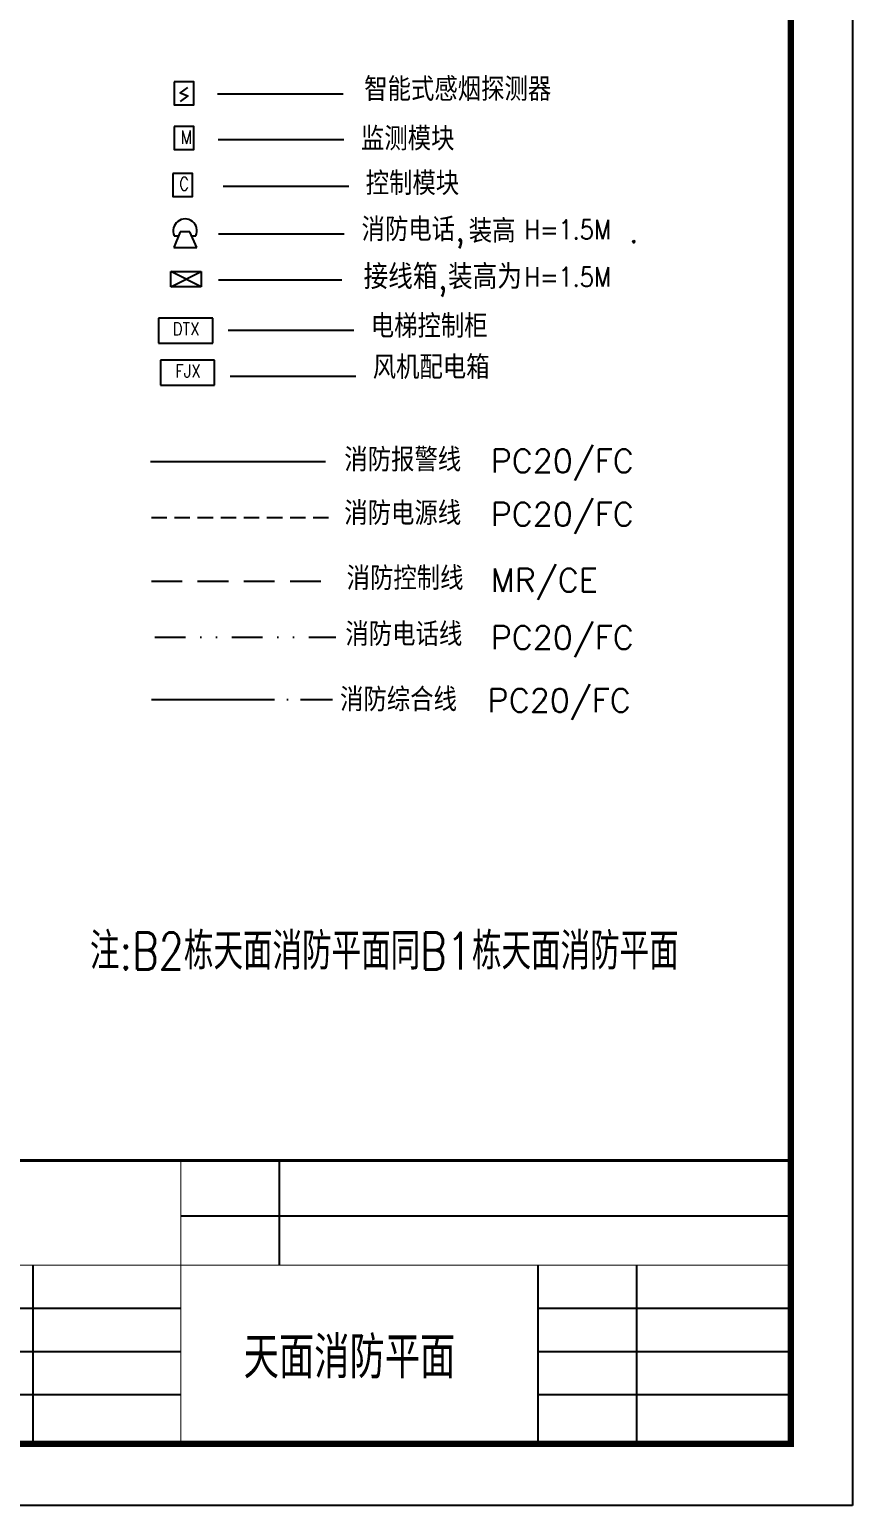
# Model space of a CAD drawing. Extents: x -40206 to 90585, y -55800 to -13493.
# Drawn here: x 77228 to 90585, y -55493 to -31534 of the extents above; entities that cross this region are included whole.
import ezdxf
from ezdxf.enums import TextEntityAlignment as Align

# ---------------------------------------------------------------- set-up
doc = ezdxf.new("R2010")
doc.units = 0
doc.header["$LTSCALE"] = 1000
doc.header["$MEASUREMENT"] = 0
for name, pattern in [('DASHED', [0.75, 0.5, -0.25]), ('DASHED2', [0.375, 0.25, -0.125]), ('DIVIDE', [1.25, 0.5, -0.25, 0, -0.25, 0, -0.25]), ('DOTE', [2.42, 2, -0.2, 0.02, -0.2])]:
    doc.linetypes.add(name, pattern=pattern)
doc.layers.get('0').update_dxf_attribs({"linetype": 'CONTINUOUS'})
for name, color, linetype in [('DJ1', 4, 'CONTINUOUS'), ('FRAME', 7, 'CONTINUOUS'), ('TK', 7, 'CONTINUOUS'), ('文字', 90, 'CONTINUOUS')]:
    doc.layers.add(name, color=color, linetype=linetype)
doc.styles.add('_HZTXT', font='txt.shx', dxfattribs={"width": 0.8, "bigfont": 'hztxt.shx'})
doc.styles.add('HTS', font='txt.shx', dxfattribs={"bigfont": 'HZTXT.SHX'})
doc.styles.add('HZ0', font='txt', dxfattribs={"width": 0.85, "bigfont": 'hztxt'})
doc.styles.add('SMOOTHER', font='SIMPLEX', dxfattribs={"width": 0.75, "bigfont": 'CHINA.SHX'})
doc.styles.add('文字说明', font='SimSun.ttf')

# ---------------------------------------------------------------- blocks, each defined once
blk = doc.blocks.new('A$C2A982137')
at = {"layer": 'DJ1', "color": 4, "style": 'HZ0'}
blk.add_text('接线箱,装高为         ', height=400, dxfattribs=at).set_placement((-19, 50))

msp = doc.modelspace()

# ---------------------------------------------------------------- linework, layer by layer
at = {"layer": 'DJ1', "color": 4}
for p, q in [((80279.1, -32579.1), (82318.4, -32579.1)), ((80291.1, -33321.2), (82330.4, -33321.2)), ((80370.7, -34076.5), (82410, -34076.5)), ((80294.9, -34853), (82334.2, -34853)), ((79522.2, -35462.7), (80015.5, -35462.7)), ((79522.2, -35709.4), (79522.2, -35462.7)), ((79522.2, -35709.4), (80015.5, -35462.7)), ((80015.5, -35709.4), (79522.2, -35462.7)), ((80015.5, -35462.7), (80015.5, -35709.4)), ((80293.6, -35597.5), (82296.2, -35597.5)), ((80015.5, -35709.4), (79522.2, -35709.4)), ((80450.7, -36414.7), (82490, -36414.7)), ((80482.3, -37163.8), (82521.6, -37163.8))]:
    msp.add_line(p, q, dxfattribs=at)
at = {"layer": 'DJ1'}
for p, q in [((79673.9, -34816.9), (79571.4, -35070.2)), ((79578, -34881.5), (79647.7, -34881.5)), ((79830.3, -34816.9), (79673.9, -34816.9)), ((79943.5, -35070.2), (79830.3, -34816.9)), ((79859.2, -34881.5), (79928.2, -34881.5)), ((79571.4, -35070.2), (79943.5, -35070.2)), ((79322.1, -36217.9), (79322.1, -36624.9)), ((80200.4, -36217.9), (79322.1, -36217.9)), ((80200.4, -36624.9), (80200.4, -36217.9)), ((79322.1, -36624.9), (80200.4, -36624.9)), ((79353.7, -36902.4), (79353.7, -37309.4)), ((80232, -36902.4), (79353.7, -36902.4)), ((80232, -37309.4), (80232, -36902.4)), ((79353.7, -37309.4), (80232, -37309.4))]:
    msp.add_line(p, q, dxfattribs=at)
at = {"layer": 'DJ1', "color": 1}
msp.add_line((79193.3, -38547.1), (82032.9, -38547.1), dxfattribs=at)
at = {"layer": 'DJ1', "color": 4, "linetype": 'DASHED2'}
msp.add_line((79206.4, -39455.4), (82145, -39455.4), dxfattribs=at)
at = {"layer": 'DJ1', "color": 1, "linetype": 'DASHED'}
msp.add_line((79206.4, -40488.1), (82145, -40488.1), dxfattribs=at)
at = {"layer": 'DJ1', "color": 1, "linetype": 'DIVIDE'}
msp.add_line((79259.7, -41396.5), (82198.3, -41396.5), dxfattribs=at)
at = {"layer": 'DJ1', "color": 4, "linetype": 'DOTE'}
msp.add_line((79205.1, -42409.7), (82143.7, -42409.7), dxfattribs=at)
at = {"layer": 'DJ1'}
for points in [[(79574.1, -32383.7), (79574.1, -32756), (79895.6, -32756), (79895.6, -32383.7)], [(79573.4, -33108.8), (79573.4, -33481.1), (79894.9, -33481.1), (79894.9, -33108.8)], [(79551.8, -33873), (79551.8, -34245.3), (79873.3, -34245.3), (79873.3, -33873)]]:
    msp.add_lwpolyline(points, close=True, dxfattribs=at)
at = {"layer": 'DJ1', "linetype": 'Continuous'}
msp.add_lwpolyline([(79792.4, -32473.3), (79670.9, -32560.5), (79797.7, -32613.3), (79670.9, -32703.1)], dxfattribs=at)
at = {"layer": 'DJ1'}
for centre, radius, start, end in [((79753.1, -34801.3), 192.6, 335.38741, 204.61259), ((79646.9, -34886.9), 0, 270, 0)]:
    msp.add_arc(centre, radius, start, end, dxfattribs=at)
at = {"layer": 'FRAME', "color": 7, "linetype": 'ByBlock'}
for p, q in [((90584.7, -13492.7), (90584.7, -55492.7)), ((81284.7, -51592.3), (81284.7, -49892.3)), ((77284.7, -54492.3), (77284.7, -51592.3)), ((85484.7, -54492.3), (85484.7, -51592.3)), ((87084.7, -54492.3), (87084.7, -51592.3)), ((71584.9, -52292.3), (79684.7, -52292.3)), ((85484.7, -52292.3), (89584.7, -52292.3)), ((71584.9, -52992.3), (79684.7, -52992.3)), ((85484.7, -52992.3), (89584.7, -52992.3)), ((71584.9, -53692.3), (79684.7, -53692.3)), ((85484.7, -53692.3), (89584.7, -53692.3)), ((90584.7, -55492.7), (31284.7, -55492.7))]:
    msp.add_line(p, q, dxfattribs=at)
at = {"layer": 'FRAME', "color": 7, "linetype": 'Continuous'}
msp.add_line((79684.7, -50792.3), (89584.7, -50792.3), dxfattribs=at)
at = {"layer": 'FRAME', "color": 7, "linetype": 'ByBlock', "const_width": 100}
msp.add_lwpolyline([(33784.7, -54492.3), (89584.7, -54492.3), (89584.7, -14492.2), (33784.7, -14492.2)], close=True, dxfattribs=at)
at = {"layer": 'FRAME', "color": 7, "linetype": 'ByBlock'}
for points, const_width in [([(71584.9, -54492.3), (71584.9, -49892.3), (89584.7, -49892.3)], 50), ([(79684.7, -54492.3), (79684.7, -49892.3)], 15), ([(71584.9, -51592.3), (89584.7, -51592.3)], 15)]:
    msp.add_lwpolyline(points, dxfattribs=dict(at, const_width=const_width))

# ---------------------------------------------------------------- block references
msp.add_blockref('A$C2A982137', (82668.2, -35797.9))

# ---------------------------------------------------------------- texts
at = {"layer": 'DJ1', "color": 4, "style": 'HZ0'}
for s, p in [('智能式感烟探测器', (82660.5, -32693.4)), ('监测模块', (82606.4, -33497.3)), ('控制模块', (82683.5, -34221.9)), ('消防电话,', (82616.9, -34969.9)), ('装高     .', (84356.3, -34994.8)), ('电梯控制柜', (82766, -36539.3)), ('风机配电箱', (82797.6, -37206.8)), ('消防报警线', (82336.7, -38708.7)), ('PC20/FC', (84713.5, -38726.6)), ('消防电源线', (82336.7, -39577.1)), ('PC20/FC', (84713.5, -39593.3)), ('消防控制线', (82374, -40632.3)), ('MR/CE', (84713.5, -40664.6)), ('消防电话线', (82354.8, -41540.7)), ('PC20/FC', (84713.5, -41594.5)), ('PC20/FC', (84663.1, -42613.4)), ('消防综合线', (82267.6, -42601.5))]:
    msp.add_text(s, height=379.42, dxfattribs=at).set_placement(p)
at = {"layer": 'DJ1', "style": 'SMOOTHER', "width": 0.85}
for s, p in [('M', (79680.2, -33388.5)), ('C', (79655.7, -34145.7))]:
    msp.add_text(s, height=212.7, dxfattribs=at).set_placement(p)
at = {"layer": 'DJ1', "color": 4, "style": 'HZ0', "width": 0.85}
for p in [(85260.8, -34938), (85260.8, -35707.7)]:
    msp.add_text('H=1.5M', height=316.18, dxfattribs=at).set_placement(p)
at = {"layer": 'DJ1', "style": 'HTS', "width": 0.85}
for s, p in [('DTX', (79768.4, -36497.8)), ('FJX', (79800, -37182.3))]:
    msp.add_text(s, height=209.19, dxfattribs=at).set_placement(p, align=Align.CENTER)
at = {"layer": 'TK', "color": 7, "style": '_HZTXT', "width": 0.8}
msp.add_text('注:B2栋天面消防平面同B1栋天面消防平面', height=598.91, dxfattribs=at).set_placement((78208.5, -46792.8))
at = {"layer": '文字', "style": '文字说明', "width": 0.7}
msp.add_text('天面消防平面', height=600, dxfattribs=at).set_placement((80702.5, -53364.8))

doc.saveas('drawing.dxf')
